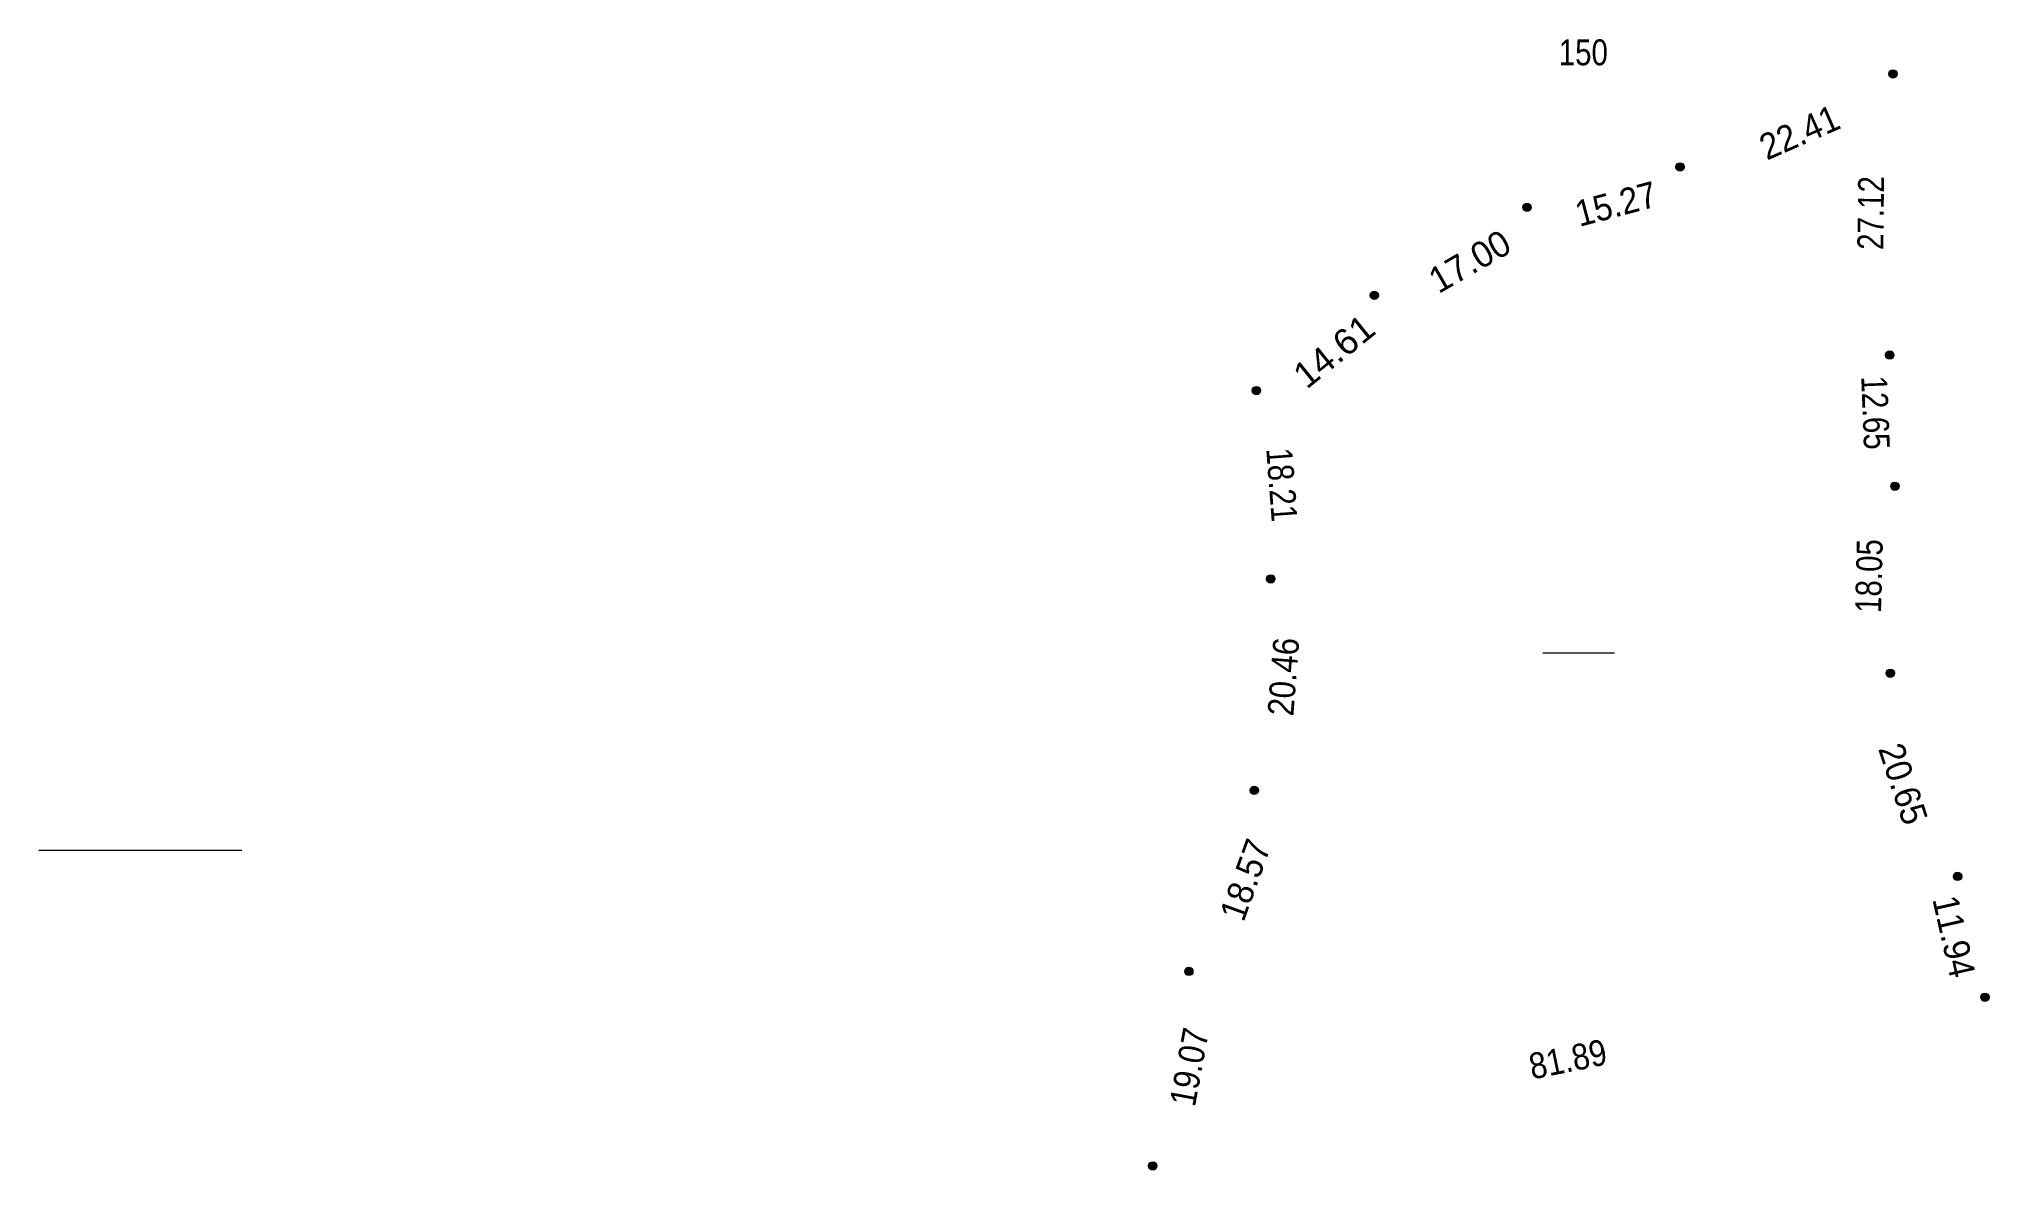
# Model space of a CAD drawing. Header units: metres. Extents: x 545587 to 546731, y 1838039 to 1838617.
# Drawn here: x 545586.6 to 545774.7, y 1838486.9 to 1838596 of the extents above.
import ezdxf
from ezdxf.enums import TextEntityAlignment as Align

# ---------------------------------------------------------------- set-up
doc = ezdxf.new("R2010")
doc.units = ezdxf.units.M
doc.layers.add('17', color=7, linetype='Continuous', lineweight=13)
doc.layers.add('63', color=7, linetype='Continuous', lineweight=13)

msp = doc.modelspace()

# ---------------------------------------------------------------- hatches: boundary and pattern name
at = {"layer": '63'}
for points in [[(545765.85, 1838592.61, 1), (545765.05, 1838592.61, 1)], [(545745.31, 1838583.64, 1), (545744.51, 1838583.64, 1)], [(545730.55, 1838579.74, 1), (545729.75, 1838579.74, 1)], [(545715.82, 1838571.25, 1), (545715.02, 1838571.25, 1)], [(545765.54, 1838565.49, 1), (545764.74, 1838565.49, 1)], [(545704.45, 1838562.07, 1), (545703.65, 1838562.07, 1)], [(545766.03, 1838552.85, 1), (545765.23, 1838552.85, 1)], [(545705.83, 1838543.91, 1), (545705.03, 1838543.91, 1)], [(545765.58, 1838534.81, 1), (545764.78, 1838534.81, 1)], [(545704.24, 1838523.51, 1), (545703.44, 1838523.51, 1)], [(545772.08, 1838515.21, 1), (545771.28, 1838515.21, 1)], [(545697.93, 1838506.05, 1), (545697.13, 1838506.05, 1)], [(545774.71, 1838503.56, 1), (545773.91, 1838503.56, 1)], [(545694.45, 1838487.3, 1), (545693.65, 1838487.3, 1)]]:
    msp.add_hatch(color=256, dxfattribs=at).paths.add_polyline_path(points)

# ---------------------------------------------------------------- linework, layer by layer
at = {"layer": '17'}
msp.add_line((545586.62, 1838517.75), (545606.17, 1838517.75), dxfattribs=at)
at = {"layer": '63'}
msp.add_line((545731.68, 1838536.77), (545738.59, 1838536.77), dxfattribs=at)
for centre in [(545765.45, 1838592.61), (545744.91, 1838583.64), (545730.15, 1838579.74), (545715.42, 1838571.25), (545765.14, 1838565.49), (545704.05, 1838562.07), (545765.63, 1838552.85), (545705.43, 1838543.91), (545765.18, 1838534.81), (545703.84, 1838523.51), (545771.68, 1838515.21), (545697.53, 1838506.05), (545774.31, 1838503.56), (545694.05, 1838487.3)]:
    msp.add_circle(centre, 0.4, dxfattribs=at)

# ---------------------------------------------------------------- texts
at = {"layer": '63', "width": 0.85}
msp.add_text(' 150', height=2.5, dxfattribs=at).set_placement((545737.95, 1838593.44), align=Align.RIGHT)
at = {"layer": '63'}
for s, rotation, width, p in [('22.41', 23.591, 0.95, (545756.93, 1838585.836)), ('15.27', 14.801, 0.95, (545739.046, 1838578.87)), ('27.12', 89.345, 0.85, (545764.552, 1838579.181)), ('14.61', 38.917, 1.05, (545712.31, 1838564.896)), ('12.65', 272.22, 0.85, (545762.521, 1838559.888)), ('18.21', 274.346, 0.85, (545705.262, 1838552.895)), ('18.05', 88.571, 0.85, (545764.38, 1838544.159)), ('20.46', 85.543, 0.9, (545707.899, 1838534.378)), ('20.65', 288.347, 0.95, (545765.249, 1838523.753)), ('18.57', 70.13, 0.95, (545704.152, 1838514.465)), ('11.94', 282.721, 0.95, (545770.111, 1838509.145)), ('19.07', 79.486, 0.9, (545698.796, 1838496.612)), ('81.89', 11.453, 0.9, (545734.337, 1838496.367))]:
    msp.add_text(s, height=2.5, rotation=rotation, dxfattribs=dict(at, width=width)).set_placement(p, align=Align.CENTER)
msp.add_text('17.00', height=2.5, rotation=29.958, dxfattribs=at).set_placement((545725.241, 1838573.453), align=Align.CENTER)

doc.saveas('drawing.dxf')
